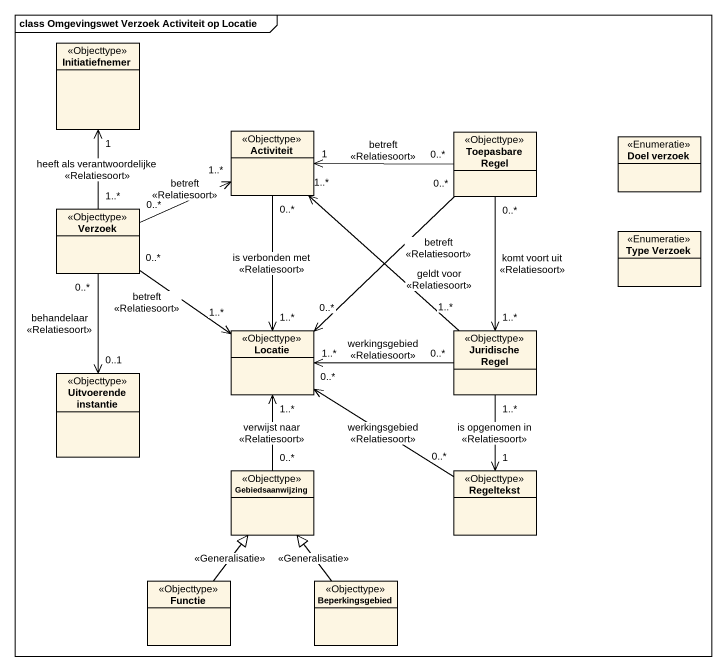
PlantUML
@startuml
mainframe class Omgevingswet Verzoek Activiteit op Locatie
hide circle
hide empty members
class Initiatiefnemer <<Objecttype>>
class Activiteit <<Objecttype>>
class "Toepasbare Regel" as Toepasbare_Regel <<Objecttype>>
enum "Doel verzoek" as Doel_verzoek <<Enumeratie>>
class Verzoek <<Objecttype>>
enum "Type Verzoek" as Type_Verzoek <<Enumeratie>>
class Locatie <<Objecttype>>
class "Juridische Regel" as Juridische_Regel <<Objecttype>>
class "Uitvoerende instantie" as Uitvoerende_instantie <<Objecttype>>
class Gebiedsaanwijzing <<Objecttype>>
class Regeltekst <<Objecttype>>
class Functie <<Objecttype>>
class Beperkingsgebied <<Objecttype>>
Initiatiefnemer "1" <-- "1..*" Verzoek : heeft als verantwoordelijke\n<<Relatiesoort>>
Activiteit "0..*" --> "1..*" Locatie : is verbonden met\n<<Relatiesoort>>
Toepasbare_Regel "0..*" -left-> "1" Activiteit : betreft\n<<Relatiesoort>>
Toepasbare_Regel "0..*" --> "0..*" Locatie : betreft\n<<Relatiesoort>>
Toepasbare_Regel "0..*" --> "1..*" Juridische_Regel : komt voort uit\n<<Relatiesoort>>
Verzoek "0..*" -right-> "1..*" Activiteit : betreft\n<<Relatiesoort>>
Verzoek "0..*" --> "1..*" Locatie : betreft\n<<Relatiesoort>>
Verzoek "0..*" --> "0..1" Uitvoerende_instantie : behandelaar\n<<Relatiesoort>>
Juridische_Regel "1..*" -up-> "1..*" Activiteit : geldt voor\n<<Relatiesoort>>
Juridische_Regel "0..*" -left-> "1..*" Locatie : werkingsgebied\n<<Relatiesoort>>
Juridische_Regel "1..*" --> "1" Regeltekst : is opgenomen in\n<<Relatiesoort>>
Gebiedsaanwijzing "0..*" -up-> "1..*" Locatie : verwijst naar\n<<Relatiesoort>>
Regeltekst "0..*" -up-> "0..*" Locatie : werkingsgebied\n<<Relatiesoort>>
Functie -up-|> Gebiedsaanwijzing : <<Generalisatie>>
Beperkingsgebied -up-|> Gebiedsaanwijzing : <<Generalisatie>>
@enduml
